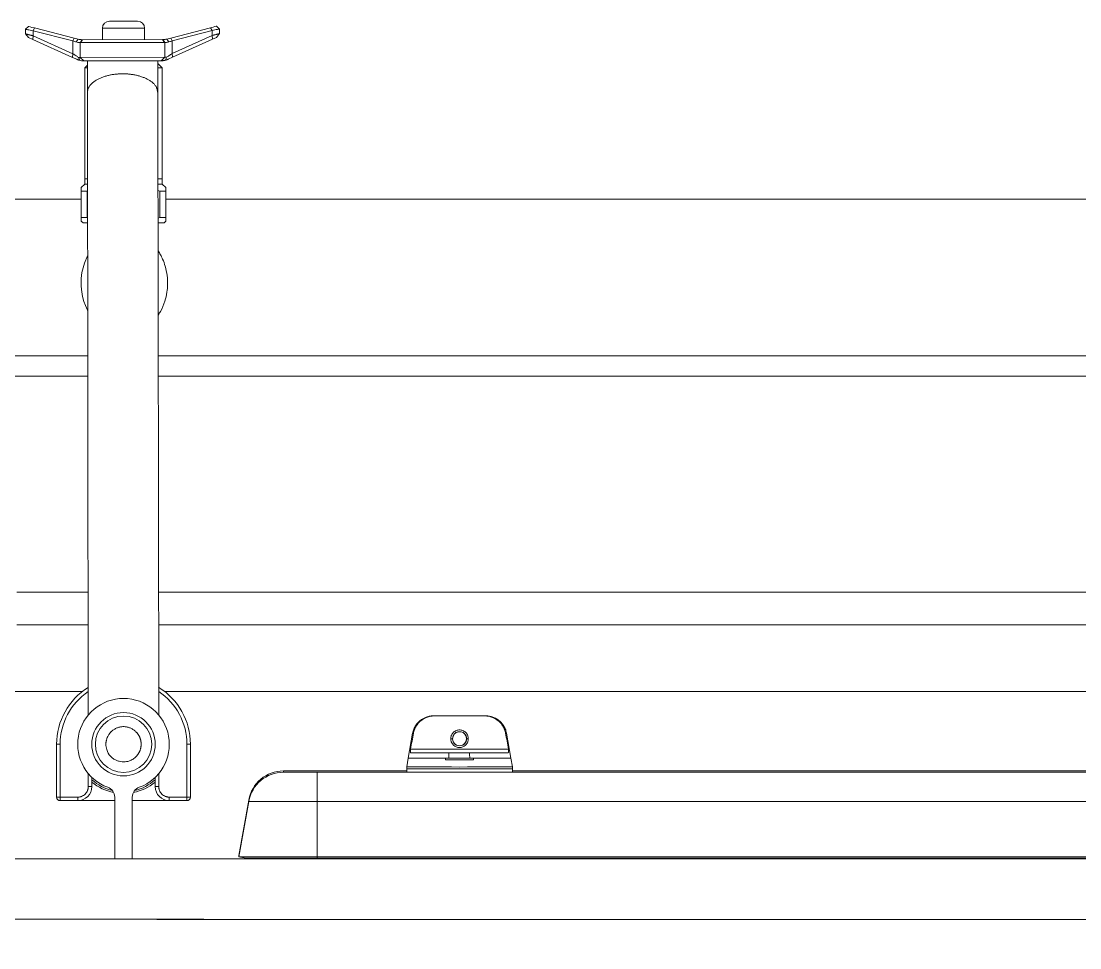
# Model space of a CAD drawing. Header units: millimetres. Extents: x 744 to 5705, y 930 to 4879.
# Drawn here: x 1533.3 to 1833.8, y 3673.8 to 3936.8 of the extents above; entities that cross this region are included whole.
import ezdxf

# ---------------------------------------------------------------- set-up
doc = ezdxf.new("R2010")
doc.units = ezdxf.units.MM
doc.header["$MEASUREMENT"] = 0

msp = doc.modelspace()

# ---------------------------------------------------------------- linework, layer by layer
at = {"color": 7, "linetype": 'Continuous', "lineweight": 15, "true_color": 0xffffff}
for p, q in [((1558.38, 3936.8), (1558.5, 3936.8)), ((1558.5, 3936.8), (1558.72, 3936.8)), ((1565.92, 3936.8), (1566.24, 3936.8)), ((1534.59, 3934.5), (1535.39, 3935.3)), ((1534.59, 3934.51), (1534.6, 3933.19)), ((1537.07, 3934.87), (1536.69, 3934.07)), ((1536.69, 3934.07), (1536.69, 3932.65)), ((1548, 3931.17), (1536.69, 3934.07)), ((1548.38, 3931.97), (1537.07, 3934.87)), ((1556.38, 3931.54), (1556.38, 3934.8)), ((1568.38, 3934.8), (1568.38, 3931.55)), ((1587.11, 3934.94), (1575.81, 3932.01)), ((1587.5, 3934.14), (1576.2, 3931.21)), ((1587.11, 3934.94), (1587.5, 3934.14)), ((1587.5, 3934.14), (1587.5, 3932.72)), ((1588.8, 3935.38), (1589.6, 3934.57)), ((1589.59, 3934.58), (1589.6, 3933.27)), ((1535.41, 3932.13), (1534.6, 3933.19)), ((1535.41, 3932.14), (1534.6, 3933.19)), ((1535.41, 3932.14), (1536.61, 3931.6)), ((1536.61, 3931.6), (1536.69, 3932.65)), ((1536.61, 3931.6), (1547.92, 3926.51)), ((1548.01, 3927.56), (1536.69, 3932.65)), ((1548.38, 3931.97), (1548, 3931.17)), ((1548.01, 3927.56), (1548, 3931.17)), ((1549.48, 3931.68), (1548.38, 3931.97)), ((1548.92, 3930.89), (1549.48, 3931.68)), ((1550.1, 3930.7), (1550.7, 3931.53)), ((1550.11, 3926.53), (1550.1, 3930.71)), ((1550.15, 3930.71), (1550.73, 3931.53)), ((1574.05, 3930.74), (1550.15, 3930.71)), ((1573.46, 3931.56), (1550.73, 3931.53)), ((1573.46, 3931.56), (1574.05, 3930.74)), ((1573.5, 3931.56), (1574.1, 3930.73)), ((1574.1, 3930.74), (1574.11, 3926.56)), ((1575.81, 3932.01), (1574.71, 3931.72)), ((1574.71, 3931.72), (1575.28, 3930.93)), ((1576.2, 3931.21), (1575.81, 3932.01)), ((1587.5, 3932.72), (1576.2, 3927.6)), ((1576.2, 3931.21), (1576.2, 3927.6)), ((1576.29, 3926.55), (1587.59, 3931.67)), ((1587.59, 3931.67), (1587.5, 3932.72)), ((1587.59, 3931.67), (1588.79, 3932.21)), ((1589.6, 3933.27), (1588.78, 3932.21)), ((1588.79, 3932.21), (1589.6, 3933.27)), ((1547.92, 3926.51), (1548.01, 3927.56)), ((1576.2, 3927.6), (1576.29, 3926.55)), ((1547.92, 3926.51), (1549.12, 3925.97)), ((1550.11, 3926.53), (1549.61, 3926.53)), ((1574.11, 3926.56), (1550.11, 3926.53)), ((1551.11, 3925.53), (1550.11, 3926.53)), ((1551.18, 3925.53), (1573.03, 3925.56)), ((1552.11, 3925.53), (1572.11, 3925.56)), ((1552.12, 3915.85), (1552.11, 3925.53)), ((1572.11, 3925.56), (1572.12, 3915.88)), ((1573.38, 3923.54), (1572.11, 3924.81)), ((1573.11, 3925.56), (1574.11, 3926.56)), ((1574.6, 3926.56), (1574.11, 3926.56)), ((1575.09, 3926.01), (1576.29, 3926.55)), ((1552.11, 3924.27), (1551.38, 3923.54)), ((1551.38, 3892.04), (1551.38, 3923.54)), ((1551.38, 3923.54), (1552.11, 3923.54)), ((1572.11, 3923.54), (1573.38, 3923.54)), ((1573.38, 3923.54), (1573.38, 3892.04)), ((1552.37, 3739.91), (1552.12, 3915.85)), ((1572.12, 3915.88), (1572.37, 3739.92)), ((1551.38, 3890.54), (1551.38, 3892.04)), ((1551.38, 3892.04), (1552.15, 3892.04)), ((1572.15, 3892.04), (1573.38, 3892.04)), ((1573.38, 3892.04), (1573.38, 3890.54)), ((1550.38, 3889.54), (1551.38, 3890.54)), ((1550.38, 3889.54), (1550.38, 3888.54)), ((1550.38, 3888.54), (1552.05, 3888.54)), ((1550.38, 3888.54), (1550.38, 3881.04)), ((1551.38, 3890.54), (1552.16, 3890.54)), ((1552.05, 3881.04), (1552.05, 3888.54)), ((1572.16, 3890.54), (1573.38, 3890.54)), ((1572.16, 3888.73), (1572.71, 3888.54)), ((1572.71, 3888.54), (1574.38, 3888.54)), ((1572.71, 3881.04), (1572.71, 3888.54)), ((1573.38, 3890.54), (1574.38, 3889.54)), ((1574.38, 3888.54), (1574.38, 3889.54)), ((1574.38, 3881.04), (1574.38, 3888.54)), ((1387.49, 3886.24), (1550.38, 3886.24)), ((1574.38, 3886.24), (2819.38, 3886.24)), ((1550.38, 3881.04), (1552.05, 3881.04)), ((1550.38, 3880.04), (1550.38, 3881.04)), ((1550.38, 3880.04), (1550.88, 3879.54)), ((1550.88, 3879.54), (1552.17, 3879.54)), ((1572.17, 3880.86), (1572.71, 3881.04)), ((1572.17, 3879.54), (1573.88, 3879.54)), ((1572.71, 3881.04), (1574.38, 3881.04)), ((1573.88, 3879.54), (1574.38, 3880.04)), ((1574.38, 3881.04), (1574.38, 3880.04)), ((1387.06, 3841.82), (1552.22, 3841.82)), ((1572.22, 3841.82), (2821.38, 3841.82)), ((1387.06, 3836.05), (1552.23, 3836.05)), ((1572.23, 3836.05), (2821.38, 3836.05)), ((1499.97, 3746.54), (1550.72, 3746.54)), ((1574.04, 3746.54), (1894.89, 3746.54)), ((1552.37, 3739.84), (1552.37, 3739.91)), ((1572.37, 3739.92), (1572.37, 3739.86)), ((1650.5, 3739.61), (1650.78, 3739.61)), ((1650.78, 3739.61), (1664.72, 3739.61)), ((1664.76, 3739.61), (1650.82, 3739.61)), ((1664.72, 3739.61), (1665.02, 3739.61)), ((1643.21, 3727.61), (1644.45, 3734.65)), ((1655.75, 3733.11), (1655.25, 3733.11)), ((1660.25, 3733.11), (1659.75, 3733.11)), ((1671.09, 3734.65), (1672.33, 3727.61)), ((1544.38, 3731.54), (1543.38, 3731.54)), ((1543.38, 3731.54), (1543.38, 3716.54)), ((1544.38, 3731.54), (1544.38, 3716.54)), ((1580.38, 3731.54), (1581.38, 3731.54)), ((1580.38, 3731.54), (1580.38, 3716.54)), ((1581.38, 3716.54), (1581.38, 3731.54)), ((1671.65, 3730.11), (1643.86, 3730.11)), ((1642.77, 3725.11), (1643.21, 3727.61)), ((1643.88, 3729.1), (1671.6, 3729.1)), ((1672.33, 3727.61), (1672.77, 3725.11)), ((1607.77, 3723.6), (1607.77, 3723.98)), ((1617.36, 3723.99), (1616.42, 3723.99)), ((1617.36, 3723.99), (1642.77, 3723.99)), ((1965.3, 3723.58), (1617.36, 3723.58)), ((1617.36, 3723.58), (1617.36, 3715.3)), ((1642.77, 3724.61), (1642.77, 3725.11)), ((1642.77, 3723.61), (1642.77, 3724.61)), ((1672.77, 3725.11), (1672.77, 3724.61)), ((1672.77, 3724.61), (1672.77, 3723.61)), ((1672.77, 3723.99), (1909.89, 3723.99)), ((1553.38, 3722.16), (1553.38, 3719.54)), ((1571.38, 3719.54), (1571.38, 3722.16)), ((1553.38, 3719.54), (1552.38, 3719.54)), ((1572.38, 3719.54), (1571.38, 3719.54)), ((1544.38, 3716.54), (1543.38, 3716.54)), ((1549.38, 3716.54), (1544.38, 3716.54)), ((1544.38, 3715.54), (1544.38, 3716.54)), ((1544.38, 3715.54), (1549.38, 3715.54)), ((1549.38, 3716.54), (1549.38, 3715.54)), ((1549.38, 3715.54), (1559.88, 3715.54)), ((1559.88, 3699.04), (1559.88, 3716.52)), ((1564.88, 3699.04), (1564.88, 3716.52)), ((1564.88, 3715.54), (1575.38, 3715.54)), ((1580.38, 3716.54), (1575.38, 3716.54)), ((1575.38, 3715.54), (1575.38, 3716.54)), ((1575.38, 3715.54), (1580.38, 3715.54)), ((1580.38, 3716.54), (1580.38, 3715.54)), ((1581.38, 3716.54), (1580.38, 3716.54)), ((1597.92, 3715.71), (1595.15, 3699.98)), ((1597.92, 3715.34), (1595.15, 3699.6)), ((1597.92, 3715.34), (1597.92, 3715.71)), ((1617.36, 3715.3), (1617.36, 3699.56)), ((1965.3, 3715.3), (1617.36, 3715.3)), ((1595.13, 3699.88), (1595.15, 3699.97)), ((1597.13, 3699.25), (1595.14, 3699.6)), ((1595.15, 3699.6), (1595.15, 3699.98)), ((1617.36, 3699.56), (1617.36, 3699.22)), ((1965.3, 3699.56), (1617.36, 3699.56)), ((1965.3, 3699.22), (1617.36, 3699.22)), ((3180.05, 3699.04), (1520.36, 3699.04))]:
    msp.add_line(p, q, dxfattribs=at)
at = {"color": 8, "linetype": 'Continuous', "lineweight": 15, "true_color": 0x808080}
for p, q in [((1556.38, 3934.8), (1568.38, 3934.8)), ((1532.07, 3774.67), (1552.32, 3774.67)), ((1572.32, 3774.67), (2821.38, 3774.68)), ((1532.07, 3765.47), (1552.33, 3765.47)), ((1572.33, 3765.47), (2821.38, 3765.48)), ((1552.38, 3723.24), (1552.38, 3719.54)), ((1572.38, 3719.54), (1572.38, 3723.24)), ((1571.38, 3721.74), (1571.17, 3721.97)), ((1617.51, 3699.04), (1617.51, 3699.22))]:
    msp.add_line(p, q, dxfattribs=at)
at = {"color": 7, "linetype": 'Continuous', "lineweight": 15, "true_color": 0xffffff}
for points in [[(1552.21, 3854.67), (1552.13, 3854.8), (1551.54, 3856.07), (1551.13, 3857.21), (1550.74, 3858.64), (1550.42, 3860.6), (1550.33, 3861.71), (1550.32, 3862), (1550.32, 3862.01), (1550.32, 3862.01), (1550.32, 3862.01), (1550.32, 3862.01), (1550.32, 3862.01), (1550.32, 3862.01), (1550.32, 3862.01), (1550.32, 3862.01), (1550.32, 3861.96), (1550.33, 3861.58), (1550.33, 3861.58), (1550.33, 3861.58), (1550.33, 3861.58), (1550.33, 3861.58), (1550.33, 3861.58), (1550.33, 3861.58), (1550.33, 3861.58), (1550.33, 3861.6), (1550.33, 3861.66), (1550.33, 3861.85), (1550.37, 3863.76), (1550.58, 3865.48), (1551.29, 3868.15), (1552.18, 3870.16)], [(1643.21, 3727.61), (1643.21, 3727.61), (1643.45, 3727.61), (1644.04, 3727.6), (1644.99, 3727.6), (1646.25, 3727.59), (1647.81, 3727.59), (1649.62, 3727.59), (1651.64, 3727.59), (1653.81, 3727.59)], [(1643.21, 3727.61), (1643.27, 3727.61), (1643.65, 3727.6), (1644.39, 3727.6), (1645.46, 3727.6), (1646.84, 3727.59), (1648.5, 3727.59), (1650.39, 3727.59), (1652.47, 3727.59), (1654.68, 3727.59)], [(1643.88, 3729.1), (1644.49, 3729.1), (1645.35, 3729.1), (1646.46, 3729.1), (1647.79, 3729.09), (1649.31, 3729.09), (1650.99, 3729.09), (1652.8, 3729.09), (1654.72, 3729.09)], [(1653.8, 3727.09), (1654.77, 3727.09), (1655.76, 3727.09), (1656.76, 3727.09), (1657.77, 3727.09), (1658.77, 3727.09), (1659.78, 3727.09), (1660.77, 3727.09), (1661.74, 3727.09)], [(1653.8, 3727.09), (1654.15, 3727.09), (1654.88, 3727.09), (1655.9, 3727.09), (1657.13, 3727.09), (1658.41, 3727.09), (1659.63, 3727.09), (1660.66, 3727.09), (1661.39, 3727.09), (1661.74, 3727.09)], [(1654.68, 3727.59), (1654.99, 3727.59), (1655.67, 3727.59), (1656.6, 3727.59), (1657.68, 3727.59), (1658.76, 3727.59), (1659.68, 3727.59), (1660.34, 3727.59), (1660.64, 3727.59)], [(1654.72, 3729.09), (1655.09, 3729.09), (1655.77, 3729.09), (1656.67, 3729.09), (1657.68, 3729.09), (1658.69, 3729.09), (1659.58, 3729.09), (1660.25, 3729.09), (1660.61, 3729.09)], [(1660.61, 3729.09), (1662.53, 3729.09), (1664.36, 3729.09), (1666.06, 3729.09), (1667.59, 3729.09), (1668.94, 3729.09), (1670.07, 3729.1), (1670.97, 3729.1), (1671.6, 3729.1)], [(1660.64, 3727.59), (1662.86, 3727.59), (1664.95, 3727.59), (1666.86, 3727.59), (1668.55, 3727.59), (1669.96, 3727.6), (1671.06, 3727.6), (1671.83, 3727.6), (1672.25, 3727.61), (1672.33, 3727.61)], [(1661.73, 3727.59), (1663.9, 3727.59), (1665.92, 3727.59), (1667.73, 3727.59), (1669.29, 3727.59), (1670.55, 3727.6), (1671.5, 3727.6), (1672.09, 3727.61), (1672.33, 3727.61), (1672.33, 3727.61)], [(1642.77, 3725.11), (1642.78, 3725.11), (1643.04, 3725.1), (1643.65, 3725.1), (1644.59, 3725.1), (1645.84, 3725.09), (1647.37, 3725.09), (1649.14, 3725.09), (1651.11, 3725.09), (1653.24, 3725.09), (1655.48, 3725.09), (1657.77, 3725.08)], [(1672.77, 3724.61), (1672.67, 3724.61), (1672.23, 3724.6), (1671.46, 3724.6), (1670.36, 3724.6), (1668.97, 3724.59), (1667.31, 3724.59), (1665.43, 3724.59), (1663.38, 3724.59), (1661.19, 3724.59), (1658.92, 3724.58), (1656.62, 3724.58), (1654.35, 3724.59), (1652.16, 3724.59), (1650.1, 3724.59), (1648.23, 3724.59), (1646.57, 3724.59), (1645.18, 3724.6), (1644.08, 3724.6), (1643.31, 3724.6), (1642.87, 3724.61), (1642.77, 3724.61)], [(1642.77, 3724.61), (1642.78, 3724.61), (1643.04, 3724.6), (1643.65, 3724.6), (1644.59, 3724.6), (1645.84, 3724.59), (1647.37, 3724.59), (1649.14, 3724.59), (1651.11, 3724.59), (1653.24, 3724.59), (1655.48, 3724.59), (1657.77, 3724.58)], [(1672.77, 3723.61), (1672.67, 3723.61), (1672.23, 3723.6), (1671.46, 3723.6), (1670.36, 3723.6), (1668.97, 3723.59), (1667.31, 3723.59), (1665.43, 3723.59), (1663.38, 3723.59), (1661.19, 3723.59), (1658.92, 3723.58), (1656.62, 3723.58), (1654.35, 3723.59), (1652.16, 3723.59), (1650.1, 3723.59), (1648.23, 3723.59), (1646.57, 3723.59), (1645.18, 3723.6), (1644.08, 3723.6), (1643.31, 3723.6), (1642.87, 3723.61), (1642.77, 3723.61)], [(1657.77, 3725.08), (1660.06, 3725.09), (1662.3, 3725.09), (1664.43, 3725.09), (1666.4, 3725.09), (1668.17, 3725.09), (1669.7, 3725.09), (1670.95, 3725.1), (1671.89, 3725.1), (1672.5, 3725.1), (1672.76, 3725.11), (1672.77, 3725.11)], [(1657.77, 3724.58), (1660.06, 3724.59), (1662.3, 3724.59), (1664.43, 3724.59), (1666.4, 3724.59), (1668.17, 3724.59), (1669.7, 3724.59), (1670.95, 3724.6), (1671.89, 3724.6), (1672.5, 3724.6), (1672.76, 3724.61), (1672.77, 3724.61)], [(1604.53, 3699.04), (1605.1, 3699.1), (1605.43, 3699.18)]]:
    msp.add_lwpolyline(points, dxfattribs=at)
at = {"color": 8, "linetype": 'Continuous', "lineweight": 15, "true_color": 0x808080}
msp.add_lwpolyline([(1608.33, 3699.04), (1608.73, 3699.1), (1608.96, 3699.18)], dxfattribs=at)
at = {"color": 7, "linetype": 'Continuous', "lineweight": 15, "true_color": 0xffffff}
for radius in [9, 8]:
    msp.add_circle((1562.38, 3731.54), radius, dxfattribs=at)
for centre, radius, start, end in [((1558.38, 3934.8), 2, 90, 180), ((1566.38, 3934.8), 2, 0, 90), ((1559.07, 3915.86), 6.95, 164.2695, 180.0399), ((1565.18, 3915.87), 6.94, 0.1061, 15.9045), ((1562.38, 3731.54), 19, 121.8671, 180), ((1562.38, 3731.54), 19, 0, 58.3534), ((1562.38, 3731.54), 13, 290.1055, 249.8945), ((1657.75, 3733.11), 2, 359.998, 180.0006), ((1657.75, 3733.11), 2, 179.998, 0.0006), ((1657.79, 3733.11), 2, 102.0829, 180.0008), ((1657.79, 3733.11), 2, 179.999, 282.0812), ((1657.75, 3733.11), 2, 282.0836, 102.0811), ((1657.79, 3733.11), 2, 359.9996, 102.0814), ((1657.79, 3733.11), 2, 282.0829, 0.0016), ((1607.77, 3713.98), 10, 90, 170), ((1607.77, 3713.6), 10, 90, 170), ((1562.38, 3731.54), 13.51, 228.2185, 256.4055), ((1562.38, 3731.54), 14, 229.9948, 258.4627), ((1562.38, 3731.54), 14, 281.5373, 310.0052), ((1562.38, 3731.54), 13.51, 283.5945, 311.7815), ((1549.38, 3719.54), 4, 270, 360), ((1556.88, 3716.52), 3, 0, 69.8945), ((1567.88, 3716.52), 3, 110.1055, 180), ((1575.38, 3719.54), 4, 180, 270), ((1544.38, 3716.54), 1, 180, 270), ((1580.38, 3716.54), 1, 270, 0)]:
    msp.add_arc(centre, radius, start, end, dxfattribs=at)
at = {"color": 8, "linetype": 'Continuous', "lineweight": 15, "true_color": 0x808080}
for centre, radius, start, end in [((1562.38, 3731.54), 18, 123.829, 180), ((1562.38, 3731.54), 18, 0, 56.331), ((1644.64, 3739.12), 4.47, 267.5613, 270.353), ((1670.89, 3739.03), 4.38, 269.2841, 272.6369)]:
    msp.add_arc(centre, radius, start, end, dxfattribs=at)
at = {"color": 7, "linetype": 'Continuous', "lineweight": 15, "true_color": 0xffffff}
for points, knots in [([(1558.43, 3936.8), (1558.45, 3936.8), (1558.48, 3936.8), (1559.24, 3936.8), (1560.46, 3936.8), (1562.01, 3936.8), (1563.59, 3936.8), (1565.03, 3936.8), (1565.62, 3936.8), (1565.92, 3936.8)], [0, 0, 0, 0, 0.113481, 0.261218, 0.408962, 0.556718, 0.704481, 0.852244, 1, 1, 1, 1]), ([(1536.69, 3934.07), (1536.39, 3934.14), (1536.11, 3934.2), (1535.6, 3934.3), (1535.37, 3934.34), (1535.09, 3934.4), (1535, 3934.42), (1534.86, 3934.45), (1534.8, 3934.46), (1534.7, 3934.49), (1534.66, 3934.5), (1534.61, 3934.51), (1534.59, 3934.51), (1534.59, 3934.51)], [0, 0, 0, 0, 0.25, 0.25, 0.5, 0.5, 0.625, 0.625, 0.75, 0.75, 0.875, 0.875, 1, 1, 1, 1]), ([(1589.59, 3934.58), (1589.59, 3934.59), (1589.54, 3934.58), (1589.34, 3934.53), (1589.2, 3934.5), (1588.82, 3934.42), (1588.6, 3934.37), (1588.08, 3934.27), (1587.8, 3934.21), (1587.5, 3934.14)], [0, 0, 0, 0, 0.25, 0.25, 0.5, 0.5, 0.75, 0.75, 1, 1, 1, 1]), ([(1536.69, 3932.65), (1536.64, 3932.66), (1536.53, 3932.69), (1536.37, 3932.73), (1536.22, 3932.77), (1536.08, 3932.8), (1535.95, 3932.84), (1535.82, 3932.87), (1535.71, 3932.9), (1535.6, 3932.93), (1535.5, 3932.95), (1535.41, 3932.98), (1535.33, 3933), (1535.25, 3933.02), (1535.13, 3933.05), (1534.99, 3933.08), (1534.85, 3933.12), (1534.73, 3933.15), (1534.66, 3933.17), (1534.61, 3933.18), (1534.6, 3933.19), (1534.6, 3933.19)], [0, 0, 0, 0, 0.047019, 0.092665, 0.136937, 0.179836, 0.221365, 0.261523, 0.300313, 0.337735, 0.373792, 0.408485, 0.441816, 0.473788, 0.504404, 0.590151, 0.674575, 0.757723, 0.839643, 0.920384, 1, 1, 1, 1]), ([(1550.1, 3930.71), (1550.1, 3930.71), (1550.07, 3930.71), (1549.97, 3930.71), (1549.89, 3930.71), (1549.69, 3930.73), (1549.56, 3930.74), (1549.27, 3930.8), (1549.1, 3930.83), (1548.92, 3930.89)], [0, 0, 0, 0, 0.25, 0.25, 0.5, 0.5, 0.75, 0.75, 1, 1, 1, 1]), ([(1550.7, 3931.53), (1550.7, 3931.53), (1550.67, 3931.53), (1550.57, 3931.53), (1550.49, 3931.53), (1550.29, 3931.55), (1550.16, 3931.56), (1549.86, 3931.6), (1549.68, 3931.63), (1549.48, 3931.68)], [0, 0, 0, 0, 0.25, 0.25, 0.5, 0.5, 0.75, 0.75, 1, 1, 1, 1]), ([(1550.73, 3931.53), (1550.73, 3931.53), (1550.72, 3931.53), (1550.72, 3931.53), (1550.71, 3931.53), (1550.71, 3931.53), (1550.7, 3931.53), (1550.7, 3931.53), (1550.7, 3931.53), (1550.7, 3931.53)], [0, 0, 0, 0, 0.000253671, 0.000253671, 0.000253671, 0.000507341, 0.000507341, 0.000507341, 0.001013608, 0.001013608, 0.001013608, 0.001013608]), ([(1573.5, 3931.56), (1573.5, 3931.56), (1573.5, 3931.56), (1573.5, 3931.56), (1573.5, 3931.56), (1573.5, 3931.56), (1573.49, 3931.56), (1573.49, 3931.56), (1573.48, 3931.56), (1573.46, 3931.56)], [0, 0, 0, 0, 0.000253671, 0.000253671, 0.000253671, 0.000507341, 0.000507341, 0.000507341, 0.001013608, 0.001013608, 0.001013608, 0.001013608]), ([(1574.71, 3931.72), (1574.52, 3931.67), (1574.34, 3931.64), (1574.04, 3931.59), (1573.91, 3931.58), (1573.71, 3931.56), (1573.63, 3931.56), (1573.53, 3931.56), (1573.5, 3931.56), (1573.5, 3931.56)], [0, 0, 0, 0, 0.25, 0.25, 0.5, 0.5, 0.75, 0.75, 1, 1, 1, 1]), ([(1575.28, 3930.93), (1575.1, 3930.87), (1574.93, 3930.83), (1574.64, 3930.78), (1574.52, 3930.76), (1574.31, 3930.75), (1574.23, 3930.74), (1574.13, 3930.74), (1574.1, 3930.74), (1574.1, 3930.74)], [0, 0, 0, 0, 0.25, 0.25, 0.5, 0.5, 0.75, 0.75, 1, 1, 1, 1]), ([(1589.6, 3933.27), (1589.6, 3933.26), (1589.59, 3933.26), (1589.58, 3933.26), (1589.56, 3933.25), (1589.52, 3933.24), (1589.48, 3933.23), (1589.43, 3933.22), (1589.36, 3933.2), (1589.29, 3933.18), (1589.21, 3933.16), (1589.12, 3933.14), (1589, 3933.11), (1588.85, 3933.07), (1588.65, 3933.02), (1588.42, 3932.96), (1588.15, 3932.89), (1587.84, 3932.81), (1587.62, 3932.75), (1587.5, 3932.72)], [0, 0, 0, 0, 0.043677, 0.087607, 0.1318, 0.176263, 0.221006, 0.266036, 0.311362, 0.356991, 0.402933, 0.449193, 0.49578, 0.564624, 0.639523, 0.720495, 0.807558, 0.900723, 1, 1, 1, 1]), ([(1549.61, 3926.53), (1549.41, 3926.65), (1549.17, 3926.81), (1548.62, 3927.17), (1548.32, 3927.36), (1548.01, 3927.56)], [0, 0, 0, 0, 0.5, 0.5, 1, 1, 1, 1]), ([(1576.2, 3927.6), (1575.88, 3927.4), (1575.59, 3927.21), (1575.18, 3926.94), (1575.05, 3926.85), (1574.81, 3926.7), (1574.7, 3926.62), (1574.6, 3926.56)], [0, 0, 0, 0, 0.5, 0.5, 0.75, 0.75, 1, 1, 1, 1]), ([(1549.12, 3925.97), (1549.16, 3925.95), (1549.23, 3925.92), (1549.34, 3925.88), (1549.44, 3925.84), (1549.54, 3925.8), (1549.64, 3925.77), (1549.73, 3925.74), (1549.83, 3925.71), (1549.88, 3925.7), (1549.91, 3925.69)], [0, 0, 0, 0, 0.119245, 0.239448, 0.360967, 0.484152, 0.609337, 0.736842, 0.866968, 1, 1, 1, 1]), ([(1549.61, 3926.53), (1549.63, 3926.47), (1549.68, 3926.35), (1549.75, 3926.15), (1549.83, 3925.93), (1549.88, 3925.77), (1549.91, 3925.69)], [0, 0, 0, 0, 0.21738, 0.456392, 0.717235, 1, 1, 1, 1]), ([(1549.91, 3925.69), (1550.12, 3925.64), (1550.29, 3925.61), (1550.6, 3925.56), (1550.72, 3925.55), (1550.92, 3925.53), (1550.99, 3925.53), (1551.08, 3925.53), (1551.11, 3925.53), (1551.11, 3925.53)], [0, 0, 0, 0, 0.25, 0.25, 0.5, 0.5, 0.75, 0.75, 1, 1, 1, 1]), ([(1573.11, 3925.56), (1573.11, 3925.56), (1573.11, 3925.56), (1573.13, 3925.56), (1573.15, 3925.56), (1573.2, 3925.56), (1573.29, 3925.57), (1573.45, 3925.58), (1573.63, 3925.59), (1573.82, 3925.62), (1574, 3925.65), (1574.14, 3925.69), (1574.25, 3925.71), (1574.3, 3925.73)], [0, 0, 0, 0, 0.06854, 0.136567, 0.204269, 0.271835, 0.411394, 0.547145, 0.674965, 0.797942, 0.866721, 0.933892, 1, 1, 1, 1]), ([(1574.3, 3925.73), (1574.36, 3925.88), (1574.45, 3926.17), (1574.55, 3926.44), (1574.6, 3926.56)], [0, 0, 0, 0, 0.546786, 1, 1, 1, 1]), ([(1574.3, 3925.73), (1574.34, 3925.73), (1574.4, 3925.75), (1574.51, 3925.78), (1574.61, 3925.82), (1574.73, 3925.86), (1574.84, 3925.9), (1574.96, 3925.95), (1575.05, 3925.99), (1575.09, 3926.01)], [0, 0, 0, 0, 0.15179, 0.299839, 0.444575, 0.586459, 0.725979, 0.863648, 1, 1, 1, 1]), ([(1572.18, 3871.58), (1572.43, 3871.2), (1572.91, 3870.47), (1573.61, 3869.03), (1574.31, 3867.11), (1574.81, 3864.66), (1574.94, 3862.16), (1574.73, 3859.71), (1574.12, 3857.1), (1573.22, 3854.91), (1572.43, 3853.71), (1572.21, 3853.37)], [0, 0, 0, 0, 0.072766, 0.140501, 0.25229, 0.392021, 0.523799, 0.633239, 0.767601, 0.93492, 1, 1, 1, 1]), ([(1644.47, 3734.69), (1644.56, 3735.09), (1644.74, 3735.86), (1645.29, 3736.88), (1645.96, 3737.73), (1646.7, 3738.4), (1647.46, 3738.89), (1648.2, 3739.22), (1648.86, 3739.43), (1649.41, 3739.54), (1649.81, 3739.59), (1650.05, 3739.6), (1650.16, 3739.61), (1650.23, 3739.61), (1650.31, 3739.61), (1650.45, 3739.61), (1650.65, 3739.61), (1650.8, 3739.61)], [0, 0, 0, 0, 0.114303, 0.225352, 0.327711, 0.421879, 0.507693, 0.584475, 0.651057, 0.705722, 0.745486, 0.765338, 0.777695, 0.790377, 0.811345, 0.86442, 1, 1, 1, 1]), ([(1644.67, 3734.65), (1644.73, 3735), (1644.83, 3735.34), (1645.08, 3736.01), (1645.23, 3736.33), (1645.6, 3736.95), (1645.81, 3737.23), (1646.16, 3737.63), (1646.28, 3737.76), (1646.54, 3738.01), (1646.67, 3738.13), (1647.09, 3738.46), (1647.39, 3738.66), (1648.01, 3739), (1648.34, 3739.15), (1649.01, 3739.38), (1649.36, 3739.46), (1650.06, 3739.58), (1650.42, 3739.61), (1650.78, 3739.61)], [0, 0, 0, 0, 0.125, 0.125, 0.25, 0.25, 0.375, 0.375, 0.4375, 0.4375, 0.5, 0.5, 0.625, 0.625, 0.75, 0.75, 0.875, 0.875, 1, 1, 1, 1]), ([(1664.72, 3739.61), (1665.08, 3739.61), (1665.44, 3739.58), (1666.14, 3739.46), (1666.49, 3739.38), (1667.17, 3739.14), (1667.49, 3739), (1668.11, 3738.66), (1668.41, 3738.46), (1668.97, 3738.02), (1669.22, 3737.77), (1669.57, 3737.37), (1669.68, 3737.23), (1669.89, 3736.94), (1669.99, 3736.79), (1670.27, 3736.33), (1670.42, 3736.01), (1670.67, 3735.35), (1670.77, 3735), (1670.83, 3734.65)], [0, 0, 0, 0, 0.125, 0.125, 0.25, 0.25, 0.375, 0.375, 0.5, 0.5, 0.625, 0.625, 0.6875, 0.6875, 0.75, 0.75, 0.875, 0.875, 1, 1, 1, 1]), ([(1664.78, 3739.61), (1664.87, 3739.61), (1665.04, 3739.61), (1665.18, 3739.61), (1665.27, 3739.61), (1665.42, 3739.61), (1665.66, 3739.59), (1666.21, 3739.54), (1667.01, 3739.35), (1668.01, 3738.94), (1668.96, 3738.32), (1669.82, 3737.47), (1670.49, 3736.46), (1670.93, 3735.51), (1671.02, 3734.88), (1671.05, 3734.67)], [0, 0, 0, 0, 0.077149, 0.154956, 0.203396, 0.220248, 0.236919, 0.281927, 0.376573, 0.47447, 0.592036, 0.702199, 0.818217, 0.940139, 1, 1, 1, 1]), ([(1559, 3735.23), (1558.95, 3735.19), (1558.86, 3735.1), (1558.73, 3734.96), (1558.6, 3734.82), (1558.48, 3734.68), (1558.31, 3734.46), (1558.1, 3734.14), (1557.87, 3733.72), (1557.67, 3733.26), (1557.55, 3732.86), (1557.47, 3732.53), (1557.43, 3732.27), (1557.4, 3732.02), (1557.38, 3731.77), (1557.37, 3731.11), (1557.56, 3729.8), (1558.38, 3728.4), (1559.42, 3727.47), (1560.26, 3726.98), (1561.13, 3726.68), (1561.98, 3726.54), (1562.8, 3726.54), (1563.55, 3726.66), (1564.22, 3726.88), (1564.82, 3727.16), (1565.33, 3727.49), (1565.62, 3727.74), (1565.76, 3727.86)], [0, 0, 0, 0, 0.012029, 0.024058, 0.036087, 0.048117, 0.060147, 0.09019, 0.12023, 0.152462, 0.18466, 0.201124, 0.217587, 0.234035, 0.250483, 0.26419, 0.360788, 0.499527, 0.564429, 0.626034, 0.68434, 0.739345, 0.791048, 0.839448, 0.884545, 0.926336, 0.964822, 1, 1, 1, 1]), ([(1565.76, 3727.86), (1565.81, 3727.91), (1565.92, 3728.01), (1566.08, 3728.18), (1566.22, 3728.35), (1566.36, 3728.52), (1566.49, 3728.7), (1566.62, 3728.89), (1566.73, 3729.08), (1566.84, 3729.28), (1566.94, 3729.48), (1567.02, 3729.69), (1567.1, 3729.9), (1567.17, 3730.11), (1567.23, 3730.33), (1567.28, 3730.55), (1567.32, 3730.77), (1567.35, 3730.99), (1567.37, 3731.22), (1567.38, 3731.44), (1567.38, 3731.67), (1567.37, 3731.89), (1567.35, 3732.11), (1567.32, 3732.34), (1567.28, 3732.56), (1567.23, 3732.78), (1567.17, 3732.99), (1567.1, 3733.2), (1567.02, 3733.41), (1566.93, 3733.62), (1566.83, 3733.82), (1566.72, 3734.02), (1566.61, 3734.21), (1566.48, 3734.4), (1566.35, 3734.58), (1566.21, 3734.76), (1566.02, 3734.98), (1565.76, 3735.24), (1565.42, 3735.52), (1565.07, 3735.77), (1564.69, 3735.99), (1564.29, 3736.17), (1563.88, 3736.32), (1563.46, 3736.43), (1563.03, 3736.51), (1562.59, 3736.55), (1562.16, 3736.55), (1561.72, 3736.51), (1561.29, 3736.43), (1560.87, 3736.32), (1560.46, 3736.17), (1560.06, 3735.98), (1559.69, 3735.76), (1559.33, 3735.52), (1559.11, 3735.32), (1559, 3735.23)], [0, 0, 0, 0, 0.014287, 0.028575, 0.042862, 0.057149, 0.071435, 0.085722, 0.100009, 0.114295, 0.128582, 0.142868, 0.157155, 0.171441, 0.185727, 0.200014, 0.2143, 0.228586, 0.242872, 0.257158, 0.271445, 0.285731, 0.300017, 0.314303, 0.32859, 0.342876, 0.357162, 0.371449, 0.385735, 0.400022, 0.414309, 0.428595, 0.442882, 0.457169, 0.471456, 0.485743, 0.500031, 0.527805, 0.555581, 0.583356, 0.611132, 0.638909, 0.666685, 0.694462, 0.722239, 0.750015, 0.777792, 0.805569, 0.833346, 0.861122, 0.888898, 0.916674, 0.94445, 0.972225, 1, 1, 1, 1]), ([(1660.25, 3733.11), (1660.25, 3733.4), (1660.2, 3733.72), (1659.95, 3734.33), (1659.76, 3734.63), (1659.27, 3735.12), (1658.98, 3735.31), (1658.36, 3735.55), (1658.05, 3735.61), (1657.46, 3735.61), (1657.14, 3735.55), (1656.52, 3735.31), (1656.23, 3735.12), (1655.74, 3734.63), (1655.55, 3734.33), (1655.3, 3733.72), (1655.25, 3733.4), (1655.25, 3733.11)], [0, 0, 0, 0, 0.125, 0.125, 0.25, 0.25, 0.375, 0.375, 0.5, 0.5, 0.625, 0.625, 0.75, 0.75, 0.875, 0.875, 1, 1, 1, 1]), ([(1655.25, 3733.11), (1655.25, 3732.81), (1655.3, 3732.49), (1655.55, 3731.88), (1655.74, 3731.58), (1656.23, 3731.09), (1656.52, 3730.9), (1657.14, 3730.66), (1657.46, 3730.61), (1658.05, 3730.61), (1658.36, 3730.66), (1658.98, 3730.9), (1659.27, 3731.09), (1659.76, 3731.58), (1659.95, 3731.88), (1660.2, 3732.49), (1660.25, 3732.81), (1660.25, 3733.11)], [0, 0, 0, 0, 0.125, 0.125, 0.25, 0.25, 0.375, 0.375, 0.5, 0.5, 0.625, 0.625, 0.75, 0.75, 0.875, 0.875, 1, 1, 1, 1]), ([(1607.77, 3723.98), (1607.77, 3723.98), (1607.77, 3723.98), (1607.79, 3723.98), (1607.81, 3723.98), (1607.85, 3723.98), (1607.9, 3723.98), (1607.99, 3723.98), (1608.17, 3723.98), (1608.48, 3723.98), (1608.89, 3723.98), (1609.53, 3723.98), (1610.53, 3723.99), (1611.75, 3723.99), (1612.83, 3723.99), (1613.68, 3723.99), (1614.57, 3723.99), (1615.38, 3723.99), (1616.11, 3723.99), (1616.73, 3723.99), (1617.15, 3723.99), (1617.36, 3723.99)], [0, 0, 0, 0, 0.0208665, 0.0416839, 0.0624742, 0.0832596, 0.1040624, 0.1249047, 0.1875032, 0.2501134, 0.3123738, 0.3746731, 0.4998014, 0.6242891, 0.6868059, 0.7493681, 0.8118649, 0.8744067, 0.9162698, 0.958074, 1, 1, 1, 1]), ([(1617.36, 3723.58), (1617.26, 3723.58), (1617.05, 3723.58), (1616.74, 3723.58), (1616.43, 3723.58), (1616.11, 3723.58), (1615.8, 3723.58), (1615.29, 3723.58), (1614.58, 3723.58), (1613.69, 3723.58), (1612.84, 3723.58), (1611.76, 3723.59), (1610.54, 3723.59), (1609.54, 3723.59), (1608.89, 3723.59), (1608.49, 3723.59), (1608.17, 3723.59), (1607.97, 3723.6), (1607.85, 3723.6), (1607.78, 3723.6), (1607.77, 3723.6), (1607.77, 3723.6)], [0, 0, 0, 0, 0.020867, 0.041684, 0.062474, 0.08326, 0.104062, 0.124905, 0.187503, 0.250113, 0.312374, 0.374673, 0.499801, 0.624289, 0.686806, 0.749368, 0.811865, 0.874407, 0.91627, 0.958074, 1, 1, 1, 1]), ([(1697.06, 3624.17), (1679.83, 3624.91), (1643.92, 3626.46), (1589.34, 3629.27), (1533.33, 3632.53), (1481.38, 3635.96), (1433.48, 3639.49), (1389.64, 3643.02), (1345.88, 3646.85), (1302.2, 3650.99), (1258.65, 3655.41), (1218.87, 3659.73), (1182.83, 3663.84), (1150.52, 3667.68), (1118.35, 3671.64), (1086.35, 3675.72), (1054.55, 3679.89), (1022.98, 3684.15), (991.7, 3688.47), (961.8, 3692.68), (933.32, 3696.77), (906.25, 3700.71), (879.63, 3704.64), (853.51, 3708.53), (827.98, 3712.38), (803.04, 3716.18), (786.99, 3718.64), (778.97, 3719.87)], [0, 0, 0, 0, 0.054046, 0.112687, 0.171322, 0.229957, 0.276034, 0.322101, 0.368174, 0.414244, 0.46032, 0.506389, 0.540941, 0.575496, 0.610052, 0.644602, 0.67916, 0.713708, 0.748261, 0.782814, 0.813843, 0.844867, 0.875894, 0.90692, 0.937949, 0.968973, 1, 1, 1, 1]), ([(1552.38, 3719.54), (1552.38, 3719.49), (1552.38, 3719.38), (1552.36, 3719.22), (1552.34, 3719.06), (1552.31, 3718.9), (1552.27, 3718.75), (1552.22, 3718.59), (1552.12, 3718.3), (1551.9, 3717.88), (1551.51, 3717.41), (1551.04, 3717.02), (1550.59, 3716.79), (1550.22, 3716.66), (1549.94, 3716.59), (1549.66, 3716.55), (1549.47, 3716.55), (1549.38, 3716.54)], [0, 0, 0, 0, 0.034578, 0.068901, 0.103068, 0.137179, 0.171337, 0.205641, 0.24019, 0.370052, 0.500029, 0.629891, 0.759867, 0.820107, 0.879849, 0.939634, 1, 1, 1, 1]), ([(1575.38, 3716.54), (1575.32, 3716.54), (1575.22, 3716.55), (1575.05, 3716.56), (1574.89, 3716.58), (1574.74, 3716.61), (1574.58, 3716.65), (1574.43, 3716.7), (1574.13, 3716.8), (1573.72, 3717.02), (1573.24, 3717.41), (1572.85, 3717.88), (1572.62, 3718.33), (1572.49, 3718.71), (1572.43, 3718.98), (1572.39, 3719.26), (1572.38, 3719.45), (1572.38, 3719.54)], [0, 0, 0, 0, 0.034578, 0.068901, 0.103068, 0.137179, 0.171337, 0.205641, 0.24019, 0.370052, 0.500029, 0.629891, 0.759867, 0.820107, 0.879849, 0.939634, 1, 1, 1, 1]), ([(1617.36, 3715.3), (1616.1, 3715.3), (1614.81, 3715.3), (1613.43, 3715.3), (1613.27, 3715.3), (1612.96, 3715.3), (1612.81, 3715.3), (1612.35, 3715.3), (1612.04, 3715.3), (1611.58, 3715.3), (1611.43, 3715.3), (1611.12, 3715.31), (1610.97, 3715.31), (1610.52, 3715.31), (1610.22, 3715.31), (1609.34, 3715.31), (1608.76, 3715.31), (1608.07, 3715.31), (1607.93, 3715.31), (1607.65, 3715.31), (1607.51, 3715.31), (1607.11, 3715.31), (1606.84, 3715.31), (1606.44, 3715.31), (1606.31, 3715.31), (1606.05, 3715.31), (1605.92, 3715.31), (1605.54, 3715.31), (1605.28, 3715.31), (1604.54, 3715.31), (1604.06, 3715.31), (1603.4, 3715.31), (1603.18, 3715.31), (1602.75, 3715.31), (1602.54, 3715.31), (1602.14, 3715.32), (1601.95, 3715.32), (1601.57, 3715.32), (1601.38, 3715.32), (1601.12, 3715.32), (1601.03, 3715.32), (1600.86, 3715.32), (1600.77, 3715.32), (1600.53, 3715.32), (1600.37, 3715.32), (1599.92, 3715.32), (1599.65, 3715.32), (1599.38, 3715.32), (1599.34, 3715.32), (1599.29, 3715.32), (1599.26, 3715.32), (1599.17, 3715.32), (1599.12, 3715.32), (1598.96, 3715.33), (1598.86, 3715.33), (1598.72, 3715.33), (1598.67, 3715.33), (1598.59, 3715.33), (1598.55, 3715.33), (1598.43, 3715.33), (1598.36, 3715.33), (1598.23, 3715.33), (1598.18, 3715.33), (1598.09, 3715.33), (1598.05, 3715.33), (1597.95, 3715.33), (1597.92, 3715.33), (1597.92, 3715.34)], [0, 0, 0, 0, 0.125, 0.125, 0.140625, 0.140625, 0.15625, 0.15625, 0.1875, 0.1875, 0.203125, 0.203125, 0.21875, 0.21875, 0.25, 0.25, 0.3125, 0.3125, 0.328125, 0.328125, 0.34375, 0.34375, 0.375, 0.375, 0.390625, 0.390625, 0.40625, 0.40625, 0.4375, 0.4375, 0.5, 0.5, 0.53125, 0.53125, 0.5625, 0.5625, 0.59375, 0.59375, 0.625, 0.625, 0.640625, 0.640625, 0.65625, 0.65625, 0.6875, 0.6875, 0.75, 0.75, 0.757813, 0.757813, 0.765625, 0.765625, 0.78125, 0.78125, 0.8125, 0.8125, 0.828125, 0.828125, 0.84375, 0.84375, 0.875, 0.875, 0.90625, 0.90625, 0.9375, 0.9375, 1, 1, 1, 1]), ([(1617.36, 3699.56), (1616.63, 3699.56), (1615.9, 3699.56), (1614.45, 3699.56), (1613.72, 3699.56), (1611.57, 3699.56), (1610.19, 3699.56), (1608.18, 3699.57), (1607.52, 3699.57), (1606.56, 3699.57), (1606.24, 3699.57), (1605.61, 3699.57), (1605.3, 3699.57), (1603.8, 3699.57), (1602.68, 3699.57), (1601.39, 3699.57), (1601.14, 3699.57), (1600.65, 3699.57), (1600.41, 3699.58), (1599.72, 3699.58), (1599.29, 3699.58), (1598.08, 3699.58), (1597.4, 3699.58), (1596.7, 3699.59), (1596.57, 3699.59), (1596.32, 3699.59), (1596.21, 3699.59), (1595.89, 3699.59), (1595.72, 3699.59), (1595.43, 3699.59), (1595.33, 3699.59), (1595.18, 3699.6), (1595.15, 3699.6), (1595.15, 3699.6)], [0, 0, 0, 0, 0.0625, 0.0625, 0.125, 0.125, 0.25, 0.25, 0.3125, 0.3125, 0.34375, 0.34375, 0.375, 0.375, 0.5, 0.5, 0.53125, 0.53125, 0.5625, 0.5625, 0.625, 0.625, 0.75, 0.75, 0.78125, 0.78125, 0.8125, 0.8125, 0.875, 0.875, 0.9375, 0.9375, 1, 1, 1, 1]), ([(1617.36, 3699.22), (1616.01, 3699.22), (1613.52, 3699.22), (1610.02, 3699.22), (1606.95, 3699.22), (1604.15, 3699.23), (1601.75, 3699.23), (1599.78, 3699.23), (1598.3, 3699.24), (1597.32, 3699.25), (1597.2, 3699.25), (1597.13, 3699.25)], [0, 0, 0, 0, 0.128846, 0.235374, 0.344993, 0.451474, 0.561048, 0.667459, 0.776958, 0.88957, 1, 1, 1, 1]), ([(1519.76, 3681.86), (1554.51, 3681.85), (1589.25, 3681.84), (1628.31, 3681.84), (1632.64, 3681.83), (1641.32, 3681.83), (1645.66, 3681.83), (1658.69, 3681.83), (1667.36, 3681.83), (1684.7, 3681.83), (1693.36, 3681.82), (1706.33, 3681.82), (1710.65, 3681.82), (1719.29, 3681.82), (1723.6, 3681.83), (1797.06, 3681.83), (1866.2, 3681.83), (2004.48, 3681.83), (2073.63, 3681.83), (2211.92, 3681.83), (2281.07, 3681.83), (2419.37, 3681.83), (2488.52, 3681.83), (2626.82, 3681.83), (2695.98, 3681.83), (2903.43, 3681.83), (3041.74, 3681.83), (3180.05, 3681.83)], [0, 0, 0, 0, 103.769533, 103.769533, 116.740725, 116.740725, 129.711916, 129.711916, 155.6543, 155.6543, 181.596683, 181.596683, 194.567875, 194.567875, 207.539066, 207.539066, 415.078132, 415.078132, 622.617198, 622.617198, 830.156265, 830.156265, 1037.695331, 1037.695331, 1245.234397, 1245.234397, 1660.312529, 1660.312529, 1660.312529, 1660.312529]), ([(1519.76, 3681.86), (1521.86, 3681.86), (1526.05, 3681.86), (1532.35, 3681.86), (1538.67, 3681.86), (1545.02, 3681.86), (1551.38, 3681.85), (1557.77, 3681.85), (1564.17, 3681.85), (1570.6, 3681.85), (1577.05, 3681.85), (1583.52, 3681.85), (1590.01, 3681.84), (1596.52, 3681.84), (1603.05, 3681.84), (1609.6, 3681.84), (1616.18, 3681.84), (1626.19, 3681.84), (1639.74, 3681.83), (1656.93, 3681.83), (1677.12, 3681.83), (1700.24, 3681.82), (1723.09, 3681.83), (1742.96, 3681.83), (1759.87, 3681.83), (1777.02, 3681.83), (1794.4, 3681.83), (1812.01, 3681.83), (1840.73, 3681.83), (1881.2, 3681.83), (1932.69, 3681.83), (1984.94, 3681.83), (2054.14, 3681.83), (2140.98, 3681.83), (2244.77, 3681.83), (2348.61, 3681.83), (2452.5, 3681.83), (2590.98, 3681.83), (2764.15, 3681.83), (2934.18, 3681.83), (3072.85, 3681.83), (3142.19, 3681.83), (3180.05, 3681.83)], [0, 0, 0, 0, 0.0037846, 0.0075816, 0.0113909, 0.0152127, 0.0190469, 0.0228935, 0.0267526, 0.0306242, 0.0345084, 0.0384052, 0.0423146, 0.0462367, 0.0501714, 0.0541187, 0.0580787, 0.0620513, 0.0722132, 0.0825648, 0.0931105, 0.1086811, 0.1243545, 0.1343984, 0.1445829, 0.1549088, 0.1653767, 0.1759872, 0.1867397, 0.2172687, 0.2491173, 0.2797752, 0.3116811, 0.3741542, 0.4366696, 0.4992194, 0.5617899, 0.6243823, 0.7494353, 0.8747058, 0.9315936, 1, 1, 1, 1])]:
    msp.add_open_spline(points, degree=3, knots=knots, dxfattribs=at)
for points in [[(1537.07, 3934.87), (1536.09, 3935.12), (1535.37, 3935.31), (1535.39, 3935.3)], [(1588.8, 3935.38), (1588.81, 3935.38), (1588.1, 3935.19), (1587.11, 3934.94)], [(1548.92, 3930.89), (1548.64, 3930.97), (1548.33, 3931.07), (1548, 3931.17)], [(1550.15, 3930.71), (1550.12, 3930.71), (1550.1, 3930.71), (1550.1, 3930.71)], [(1574.05, 3930.74), (1574.08, 3930.74), (1574.1, 3930.74), (1574.1, 3930.74)], [(1576.2, 3931.21), (1575.87, 3931.11), (1575.56, 3931.01), (1575.28, 3930.93)], [(1551.18, 3925.53), (1551.13, 3925.53), (1551.11, 3925.53), (1551.11, 3925.53)], [(1573.11, 3925.56), (1573.11, 3925.56), (1573.08, 3925.56), (1573.03, 3925.56)], [(1644.67, 3734.65), (1644.4, 3733.13), (1644.13, 3731.62), (1643.86, 3730.11)], [(1671.65, 3730.11), (1671.37, 3731.62), (1671.1, 3733.13), (1670.83, 3734.65)], [(1653.8, 3727.09), (1653.8, 3727.25), (1653.8, 3727.42), (1653.81, 3727.59)], [(1654.72, 3729.09), (1654.7, 3728.59), (1654.69, 3728.09), (1654.68, 3727.59)], [(1660.64, 3727.59), (1660.64, 3728.09), (1660.62, 3728.59), (1660.61, 3729.09)], [(1661.73, 3727.59), (1661.74, 3727.42), (1661.74, 3727.25), (1661.74, 3727.09)]]:
    msp.add_open_spline(points, degree=3, dxfattribs=at)
msp.add_rational_spline([(1552.38, 3917.74), (1554.18, 3921.85), (1562.11, 3921.86), (1570.04, 3921.87), (1571.86, 3917.77)], [0.922965544378, 0.752730900179, 1, 0.752730900179, 0.922965544377], degree=2, knots=[3.386276, 3.386276, 3.386276, 4.712389, 4.712389, 6.038502, 6.038502, 6.038502], dxfattribs=at)
at = {"color": 8, "linetype": 'Continuous', "lineweight": 15, "true_color": 0x808080}
for points, knots in [([(1650.82, 3739.61), (1650.55, 3739.61), (1650.21, 3739.61), (1650.44, 3739.61), (1650.5, 3739.61)], [0, 0, 0, 0, 0.753972, 1, 1, 1, 1]), ([(1665.02, 3739.61), (1665.09, 3739.61), (1665.34, 3739.61), (1665.01, 3739.61), (1664.76, 3739.61)], [0, 0, 0, 0, 0.2545264, 1, 1, 1, 1])]:
    msp.add_open_spline(points, degree=3, knots=knots, dxfattribs=at)
at = {"color": 7, "linetype": 'Continuous', "lineweight": 15, "true_color": 0xffffff}
for points, weights in [([(1643.88, 3729.1), (1643.85, 3729.6), (1643.86, 3730.11)], [0.910806884707, 0.919250375817, 0.928939075506]), ([(1671.65, 3730.11), (1671.64, 3729.6), (1671.6, 3729.1)], [0.929365711346, 0.939293636907, 0.950521663888])]:
    msp.add_rational_spline(points, weights, degree=2, dxfattribs=at)

doc.saveas('drawing.dxf')
